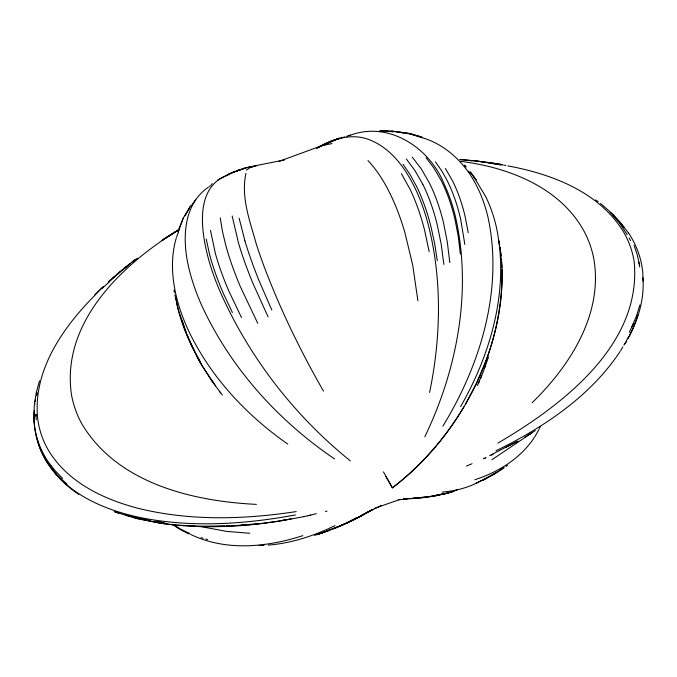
<?xml version="1.0" encoding="UTF-8"?>
<svg xmlns="http://www.w3.org/2000/svg" width="677" height="677" viewBox="0 0 677 677"><rect width="100%" height="100%" fill="white"/><g stroke="black" fill="none" stroke-linecap="round" stroke-linejoin="round"><path stroke-width="1.02" d="M33.985 416.042L34.172 410.677M34.239 405.828L34.002 418.691M34.654 405.235L34.891 403.399M34.519 403.103L36.406 392.059L39.494 380.796M36.736 395.512L37.167 392.778M35.153 401.563L35.441 399.726M429.59 392.457C441.218 336.317 442.335 277.198 427.424 221.557A93.739 34.933 78.4 0 0 417.057 192.446C407.351 171.103 393.049 149.583 370.607 140.241C352.717 132.574 332.906 138.624 316.954 148.001M176.215 238.186C170.418 257.996 171.916 279.203 176.993 298.997A109.674 54.676 58.8 0 0 187.36 328.1C209.032 375.244 245.489 414.578 287.793 444.095M178.305 231.881L183.145 218.206L190.449 206.417M245.946 173.354C240.648 197.278 250.118 221.548 256.397 244.389A95.711 13.828 67.5 0 0 266.763 273.5C282.571 314.103 301.815 353.326 323.488 391.111M639.909 304.972L636.524 315.787L631.946 326.678M637.827 315.093L636.702 318.647M178.017 231.018L183.585 217.571M488.566 356.957L483.403 371.343L477.37 385.501M484.944 367.027L485.595 365.14M176.536 237.263L178.483 231.754M636.414 319.536L633.333 327.558M485.045 363.21L476.109 383.927L465.497 404.067M480.695 378.231L481.812 375.439M539.451 428.414L540.195 426.645M478.749 382.852L479.544 381.007M632.157 330.241C639.867 313.984 644.386 295.849 642.862 277.79M629.322 332.314L633.198 323.953M630.913 332.923L633.215 327.922M185.126 215.794L190.465 205.833M424.834 436.733C457.804 368.322 472.614 288.427 454.758 213.737A91.59 41.06 80.5 0 0 444.391 184.626C430.115 147.933 388.31 120.066 349.163 135.696M626.487 340.633L627.774 337.933M629.585 335.606L631.963 330.621M628.197 338.288L630.634 333.321M627.757 338.728L629.229 336.029M538.985 429.26C526.435 454.656 501.208 471.268 474.856 479.722M460.597 406.649C491.519 352.641 509.823 287.666 496.038 225.678A105.451 67.184 87.1 0 0 485.671 196.575L475.711 179.972M625.193 343.654L626.733 340.971M620.691 350.534L622.798 346.937M623.856 345.135L624.905 343.332M442.843 426.188C480.67 364.505 503.688 288.859 487.863 216.64A97.336 55.726 84.5 0 0 477.497 187.529C466.385 164.528 446.71 144.776 421.788 137.541M463.855 406.885C445.381 438.011 421.297 465.979 392.398 487.863L383.444 471.877M624.592 344.128L626.208 341.428M185.371 214.491L186.319 213.001M620.166 351.431C590.293 396.46 543.766 427.331 496.004 450.78M187.309 211.537L189.078 209.007M190.846 206.477L195.568 199.732M94.594 295.316L97.243 292.591M532.08 402.79C569.873 366.012 603.097 314.373 593.907 259.359A108.785 102.701 -24 0 0 583.54 230.256C558.931 186.59 507.725 167.185 460.335 161.304M94.941 294.842L99.951 289.883M97.691 292.092L102.726 287.175M94.797 295.451C62.106 328.252 31.531 372.452 38.03 421.102A93.198 87.892 -10.4 0 0 48.397 450.205C67.912 482.803 104.647 499.888 140.198 508.833C191.244 521.053 244.609 519.454 296.196 511.592M102.142 288.41L109.048 282.14M108.185 282.69L122.41 269.776L134.757 259.748M100.492 289.35L103.361 286.625M108.438 281.818L111.375 279.152M109.268 281.209L114.379 276.504M112.306 278.526L120.54 271.257M115.403 275.852L130.196 263.497M211.275 184.508L212.316 183.645M121.758 270.555L129.942 264.038M132.404 262.092L137.329 258.208M125.025 267.923L128.334 265.316M505.964 466.529L507.64 465.226M208.567 187.038C180.598 206.155 182.257 245.438 190.508 274.473A95.254 34.984 62.5 0 0 200.874 303.575C229.427 366.689 277.468 420.29 334.641 458.964M496.436 472.639L498.077 471.471M504.247 467.807L495.056 473.663L475.931 483.336M246.394 170.139L251.074 166.872L253.52 166.102L284.577 159.941M491.857 459.751L535.27 430.597M162.345 240.157L165.628 237.974M162.962 239.675L168.962 235.808M179.21 229.528C122.74 263.861 60.752 322.134 71.491 394.809A104.673 96.684 13.3 0 0 81.858 423.912C117.248 483.2 191.989 501.208 256.405 504.382M161.845 240.64L179.261 229.528M494.752 473.773L481.906 480.763M166.373 237.466L175.749 231.559M496.512 472.199L482.642 480.492M499.093 470.557L503.392 467.824M373.019 509.248L360.587 516.331M169.825 235.274L179.202 229.469M531.792 432.908L525.039 437.029M372.57 509.468L352.539 520.452L333.067 528.898M527.671 435.336L531.14 433.238M176.858 230.967L178.652 229.918M497.984 443.063C561.724 405.658 642.405 344.779 634.129 261.407A94.856 88.814 2.3 0 0 623.762 232.296C599.492 192.073 552 174.031 507.868 165.899M372.629 509.485L357.371 518.049L334.396 528.466M356.965 517.355L343.061 524.793L327.042 530.827M316.675 147.975L339.008 138.413M514.571 443.02L518.108 441.049M209.405 186.42L210.996 185.549M322.167 145.377L331.197 141.138L344.754 136.864M318.334 147.468L323.665 144.548M516.983 441.472L489.674 455.604M513.327 443.46L506.015 447.311M481.499 480.484C469.567 487.448 455.926 490.91 442.242 492.111M358.251 517.533L361.273 516.001M233.142 172.136L243.864 168.717M217.994 179.896L234.03 171.67M381.379 505.448L360.342 515.832M317.098 148.068L331.315 141.104L339.338 138.235M317.572 534.534L339.49 526.367L347.58 522.712M491.35 455.147L493.135 454.284M345.558 523.693L359.766 516.788M483.598 458.727L485.291 457.931M340.776 525.801L342.9 524.819M484.114 458.524L485.934 457.686M354.139 519.589L355.755 518.844M335.064 525.597C314.103 535.769 291.559 543.267 268.227 545.112M318.452 147.18L339.312 138.1M452.634 491.705L457.39 489.683M472.055 463.745L466.377 466.064M228.657 173.955L246.8 167.524L253.122 166.534M226.863 174.996L234.699 171.848M236.662 171.061L244.16 168.175L253.934 166.517M328.413 530.785L316.828 534.644M320.086 533.654L322.599 532.714M335.445 527.916L337.468 527.171M279.127 161.329L321.575 145.775L331.95 143.575M374.491 508.351L400.378 499.313M314.526 535.414L330.148 530.006M228.462 174.759C193.478 186.877 201.365 233.303 208.998 260.823A91.894 26.505 64.4 0 0 219.365 289.925C248.383 356.263 293.953 415.441 350.314 460.851M346.666 136.272L350.491 135.087M302.805 535.642C267.017 547.211 226.143 551.4 191.236 534.712M451.745 491.959L446.448 493.491L436.707 494.904M325.417 511.507L327.059 511.076M446.118 493.558L423.963 497.587M248.501 167.524L256.752 165.73M237.839 170.249L238.854 169.995M453.878 491.426L435.81 495.818L412.962 498.424M254.324 166.043L254.899 165.899M316.311 513.691L308.128 515.637M303.922 516.576L310.667 515.189M449.122 492.738L431.613 496.554L410.66 498.517M304.548 516.543L278.916 521.256L258.479 523.888M200.951 526.367C229.537 527.518 258.182 524.844 286.286 519.699M281.928 520.486L291.228 518.827M422.66 497.51L398.533 499.744M295.451 514.943C243.788 524.472 190.119 527.933 138.353 517.16C102.794 509.316 65.635 493.194 46.053 460.8A91.598 86.453 -25.9 0 1 37.108 438.831M249.068 166.999L249.872 166.906M255.449 524.184L257.472 523.99M173.515 524.768C201.314 528.052 229.427 526.588 257.192 523.676M242.332 525.056L246.377 524.683M409.357 498.602L412.708 498.517M252.436 524.447L248.442 524.768M412.098 498.568L425.046 497.493M239.523 525.31L242.476 525.157M224.552 525.86L201.661 526.257L177.416 525.115M226.567 525.792L229.588 525.682M403.433 498.644L407.833 498.619M415.813 498.34L416.617 498.323M258.8 545.467L264.072 545.307M407.901 498.678L403.577 498.627M381.786 130.661L391.907 131.042L403.822 133.149M404.076 498.627L407.249 498.611M380.499 130.737L393.295 131.744M391.746 131.152L408.316 133.251L421.898 137.744M379.018 131.084L383.013 131.253M391.289 131.592L393.405 131.685M249.745 533.29L226.499 531.369L199.503 526.351M459.573 159.527L475.559 160.83M194.214 526.021L189.467 525.682M460.487 159.603L479.468 161.27M468.924 160.542L472.013 160.779M475.093 161.041L479.164 161.431M399.388 132.023L411.244 133.894L421.229 136.898M176.435 525.174L165.823 523.913M481.186 161.634L485.206 162.082M172.618 524.777L162.048 523.423M476.083 161.067L494.76 163.445M486.204 162.201L500.904 164.316M154.043 521.248L164.646 522.737M157.843 521.815L160.847 522.221M479.9 161.541L494.794 163.876M490.571 163.208L492.594 163.487M495.623 163.91L497.646 164.198M499.668 164.477L502.706 164.909M158.308 522.881L165.103 523.846M161.414 523.313L136.872 518.658L114.159 511.668M407.444 133.496L409.568 133.86M157.766 522.729L136.864 518.269M150.294 520.638L125.397 515.079M491.13 163.225L496.757 164.223M498.712 164.57L500.675 164.926M498.484 164.096L502.173 164.79M503.739 165.103L505.804 165.501M410.27 133.995L421.906 137.067M134.376 517.592L136.035 518.04M201.12 537.614L203.007 538.181M205.833 539.027L207.721 539.594M127.073 515.425L130.289 516.416M115.513 512.032L118.754 513.09M189.137 533.256L180.217 528.889L172.601 524.21M188.578 533.823L179.862 529.312L172.44 524.497M188.68 533.298L190.389 534.238M78.693 494.345C68.098 487.254 58.535 478.444 51.274 467.917M595.658 199.918L598.121 201.661M600.516 203.439L613.506 214.804L624.033 227.252M67.031 484.224L56.995 474.789L48.719 464.498M610.079 212.333L620.115 222.259L628.4 232.896M62.682 478.436L55.065 470.642L48.583 462.315A93.037 87.858 -19.5 0 1 34.104 421.771M468.459 171.137L469.872 172.618M464.532 165.408L466.081 167.041M613.007 215.404L619.988 223.689L627.139 234.665M464.371 165.036L465.886 166.711M367.975 160.559C379.543 172.821 387.76 187.791 394.446 203.151A98.8 30.93 77 0 1 404.812 232.262L412.725 265.206L417.904 300.774M412.276 157.174L421.196 168.768L429.1 182.409A93.316 38.411 79.5 0 1 443.553 222.953L447.345 242.205L449.816 262.6M426.045 157.682L433.813 167.938L440.735 179.701A92.834 41.28 80.4 0 1 455.172 220.262L458.312 236.722L460.368 254.087M406.327 159.002L415.035 170.663L422.812 184.339M470.388 172.567L471.844 174.336M470.54 172.212L476.024 179.684M201.044 363.913L211.139 380.009L222.344 395.097M219.39 391.323L220.609 392.88M435.404 161.803L441.692 170.866L446.261 178.863A92.893 42.871 80.8 0 1 460.707 219.416L464.845 244.49M402.984 164.223L410.127 174.649L416.626 186.53A94.645 35.754 78.6 0 1 431.071 227.083L434.617 243.441L437.308 260.62M470.219 171.975L475.55 179.574M473.731 176.773L476.024 179.904M202.44 366.265L215.557 385.839M211.52 380.203L213.145 382.488M445.407 168.514L452.338 180.497A92.698 44.25 81.3 0 1 465.091 216.31L468.239 232.626M401.376 173.591L410.017 189.188A95.694 34.476 78.1 0 1 424.471 229.74L429.176 251.666M629.102 238.042L630.566 240.572M199.681 361.56L202.288 366.079M200.68 362.313C189.695 343.62 180.751 323.488 176.443 302.145M200.925 363.727L197.058 356.821M385.924 476.473L392.398 487.863C458.684 436.547 503.375 354.35 502.004 269.666M199.605 361.366L191.126 344.906L184.652 328.946M257.793 323.378L240.58 287.2A93.096 21.114 65.7 0 1 226.135 246.631L222.496 231.661L220.262 217.952M241.528 317.581L229.291 292.049A92.647 24.355 65 0 1 215.447 253.723L210.454 230.298M197.058 356.635L188.316 337.544M232.389 312.52L223.977 294.783A93.011 26.132 64.5 0 1 209.531 254.222L206.24 239.083M268.092 316.921L252.843 283.172A94.171 17.924 66.5 0 1 238.406 242.628L232.152 215.997M271.824 310.024L259.384 281.497A95.068 16.333 66.9 0 1 244.939 240.927M634.07 245.353L637.328 254.967L639.342 264.47M187.385 335.149L188.003 336.748M174.801 294.766L178.813 311.2L185.997 331.459M181.986 320.746L182.875 323.141M184.364 328.142L182.773 323.369M182.037 320.983L182.528 322.574M244.947 240.936L239.116 218.172M498.653 240.487L499.634 245.302L499.338 243.576M498.839 240.944L499.169 242.696M175.571 297.491L175.986 299.818M639.74 266.983L638.995 262.388M174.014 290.154L174.387 292.456M499.931 247.113L500.21 248.899M499.914 247.3L500.32 250.287M500.591 252.284L501.141 256.27M500.591 251.599L501.124 256.143M443.867 264.428L441.184 244.101L437.257 224.891A93.883 37.032 79 0 0 422.82 184.322M501.302 257.971L501.953 267.263M501.293 258.318L501.97 267.567M36.016 416.11L35.873 414.189L36.262 419.672M33.968 419.156L34.146 421.763M33.875 416.524L34.282 423.937A92.851 87.671 -23 0 0 48.685 464.515M501.995 268.194C503.172 298.481 497.451 328.768 487.271 357.219A236.358 161.346 89.4 0 1 485.011 363.185M643.133 281.167L642.837 273.449A93.223 86.14 13.1 0 0 628.434 232.88M51.24 467.942A93.062 87.731 -29.8 0 1 49.802 465.793"/></g></svg>
